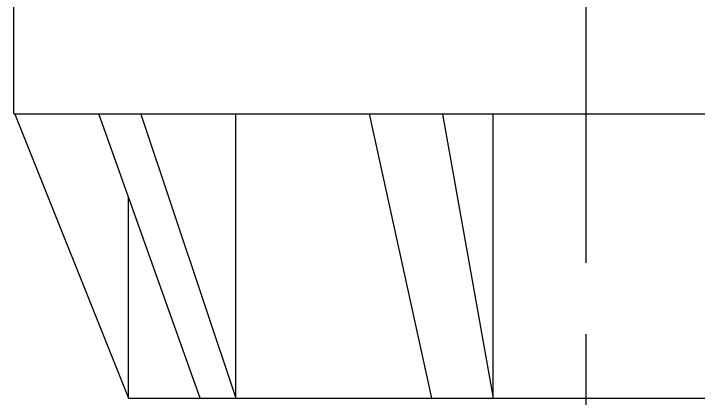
# Model space of a CAD drawing. Extents: x 77 to 788, y 36 to 557.
# Drawn here: x 228.17 to 252.22, y 218.95 to 232.48 of the extents above; entities that cross this region are included whole.
import ezdxf

# ---------------------------------------------------------------- set-up
doc = ezdxf.new("R2010")
doc.units = 0
doc.header["$LTSCALE"] = 10
doc.header["$MEASUREMENT"] = 0
doc.linetypes.add('CENTER', pattern=[2, 1.25, -0.25, 0.25, -0.25])
doc.layers.get('0').update_dxf_attribs({"linetype": 'CONTINUOUS'})
doc.layers.add('1', color=7, linetype='CONTINUOUS')

msp = doc.modelspace()

# ---------------------------------------------------------------- linework, layer by layer
at = {"color": 1, "linetype": 'CENTER'}
msp.add_line((248.272, 256.216), (248.272, 183.319), dxfattribs=at)
at = {"layer": '1', "color": 7, "linetype": 'Continuous', "lineweight": -3}
for p, q in [((228.172, 228.955), (228.172, 232.755)), ((228.172, 228.955), (228.211, 228.955)), ((228.211, 228.955), (228.213, 228.95)), ((228.211, 228.953), (232.205, 218.955)), ((228.213, 228.955), (231.158, 228.955)), ((234.724, 218.955), (231.158, 228.955)), ((231.158, 228.955), (232.621, 228.955)), ((232.64, 228.953), (235.974, 218.955)), ((232.641, 228.955), (240.674, 228.955)), ((235.974, 218.955), (235.974, 228.955)), ((242.856, 218.955), (240.674, 228.955)), ((240.674, 228.955), (243.208, 228.955)), ((243.241, 228.955), (254.209, 228.955)), ((243.241, 228.953), (245.021, 218.955)), ((245.021, 218.955), (245.021, 228.955)), ((232.205, 218.955), (232.205, 226.019)), ((232.205, 218.955), (234.724, 218.955)), ((234.724, 218.955), (235.974, 218.955)), ((235.974, 218.955), (242.856, 218.955)), ((242.856, 218.955), (245.021, 218.955)), ((245.021, 218.955), (254.422, 218.955))]:
    msp.add_line(p, q, dxfattribs=at)
at = {"layer": '1', "color": 7, "linetype": 'Continuous', "lineweight": -3, "extrusion": (0, 0, -1)}
for centre, major_axis, ratio, start_param, end_param in [((255.302, 161.307), (-24.273, 67.605), 0.179076, 0.117854, 0.1192), ((255.473, 161.303), (-15.291, 67.557), 0.333597, 0.129012, 0.130357)]:
    msp.add_ellipse(centre, major_axis=major_axis, ratio=ratio, start_param=start_param, end_param=end_param, dxfattribs=at)

doc.saveas('drawing.dxf')
